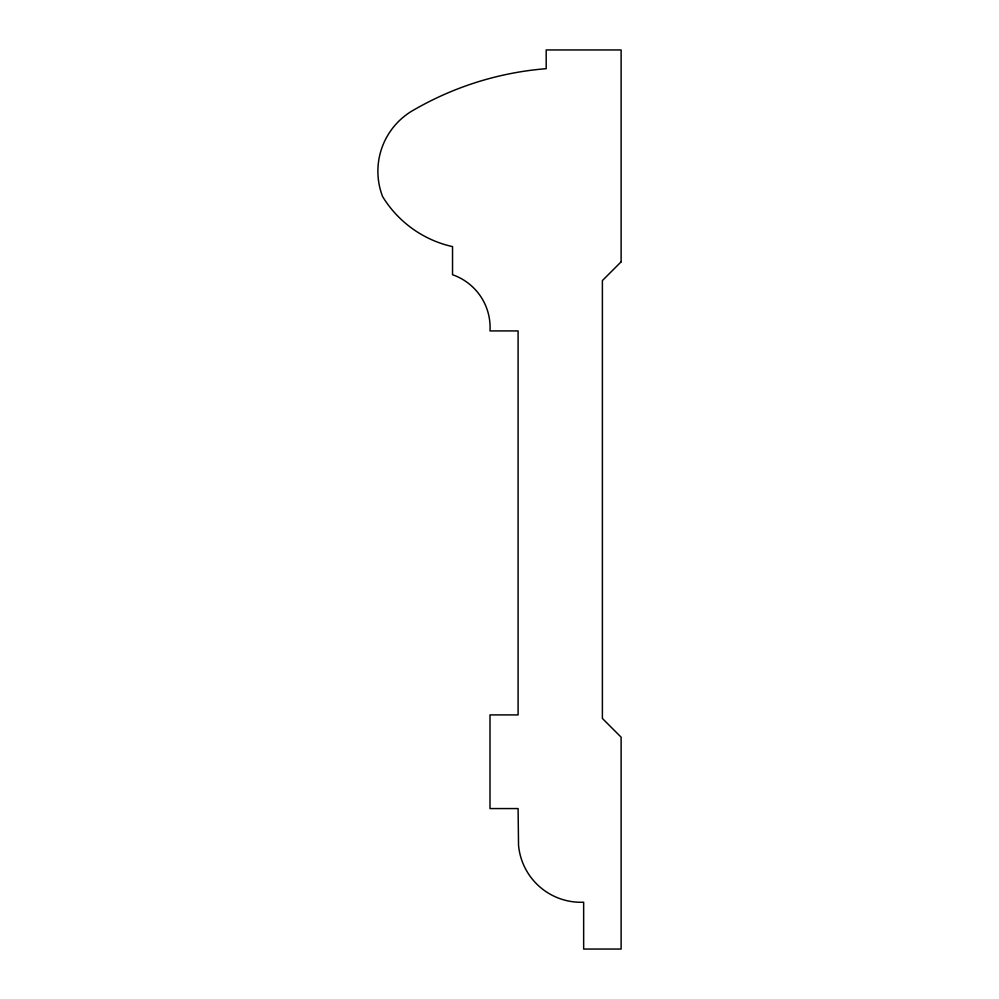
<?xml version="1.0" encoding="UTF-8"?>
<svg xmlns="http://www.w3.org/2000/svg" width="999" height="999" viewBox="0 0 999 999"><rect width="100%" height="100%" fill="white"/><g stroke="black" fill="none" stroke-linecap="round" stroke-linejoin="round"><path stroke-width="1.5" d="M621.116 261.838L602.385 280.569L602.385 718.431L621.116 737.162L621.116 949.05L583.653 949.05L583.653 902.222A62.675 62.675 0 0 1 518.531 845.191L518.094 808.566L489.997 808.566L489.997 714.909L518.094 714.909L518.094 330.919L489.997 330.919A55.857 55.857 0 0 0 452.535 274.725L452.535 246.628A110.077 110.077 0 0 1 382.592 196.553A70.317 70.317 0 0 1 414.86 109.353A314.185 314.185 0 0 1 546.191 68.681L546.191 49.95L621.116 49.95L621.116 261.838"/></g></svg>
